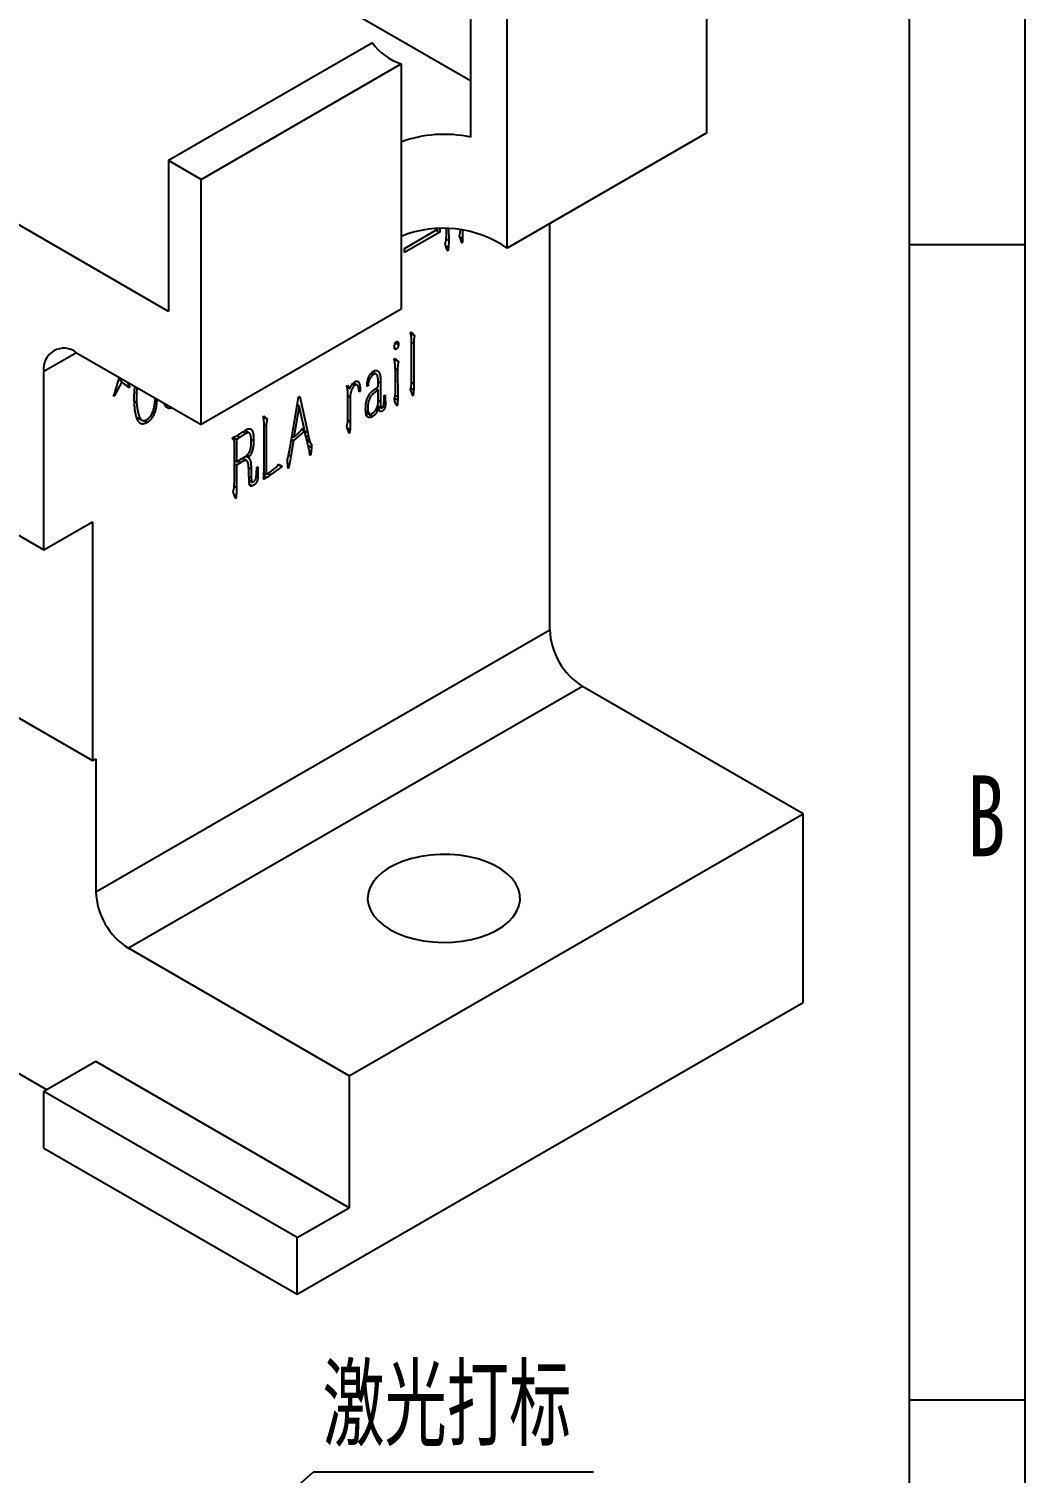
# Model space of a CAD drawing. Header units: millimetres. Extents: x 0 to 210, y 0 to 297.
# Drawn here: x 166.9 to 210, y 195.3 to 257.8 of the extents above; entities that cross this region are included whole.
import ezdxf

# ---------------------------------------------------------------- set-up
doc = ezdxf.new("R2010")
doc.units = ezdxf.units.MM
doc.layers.add('图框', color=7, linetype='Continuous')
doc.layers.add('根据设置的颜色创建', color=7, linetype='Continuous', lineweight=25)
doc.styles.add('SLDTEXTSTYLE0', font='TXT', dxfattribs={"width": 0.7, "bigfont": 'bigfont'})
doc.styles.add('SLDTEXTSTYLE5', font='TXT', dxfattribs={"width": 0.7})
doc.dimstyles.new('SLDDIMSTYLE6', dxfattribs={"dimtxt": 0.18, "dimasz": 4.08, "dimexe": 0, "dimexo": 0.0625, "dimgap": 0, "dimtad": 0, "dimtih": 1, "dimtoh": 1, "dimdec": 0, "dimrnd": 1e-09, "dimzin": 0, "dimdsep": 46, "dimtxsty": 'Standard', "dimsah": 1, "dimcen": 0.09, "dimadec": 0, "dimazin": 0, "dimtfac": 4.08, "dimtdec": 0, "dimtofl": 0, "dimtmove": 0, "dimatfit": 3, "dimfxl": 0, "dimfrac": 2, "dimtolj": 1, "dimtzin": 0, "dimarcsym": 0})

# ---------------------------------------------------------------- blocks, each defined once
blk = doc.blocks.new('SW_NOTE_0_3')
at = {"layer": '根据设置的颜色创建', "color": 0}
blk.add_line((12.12, 0), (0, 0), dxfattribs=at)
at = {"layer": '根据设置的颜色创建', "color": 0, "insert": (0.387, 4.622), "char_height": 3.5, "attachment_point": 1, "style": 'SLDTEXTSTYLE0'}
blk.add_mtext('激光打标', dxfattribs=at)

msp = doc.modelspace()

# ---------------------------------------------------------------- linework, layer by layer
at = {"color": 7, "linetype": 'Continuous', "lineweight": 25}
for p, q in [((185.999, 255.602), (154.877, 273.568)), ((172.937, 245.622), (139.703, 264.808)), ((196.236, 253.357), (196.236, 263.972)), ((185.999, 259.695), (185.999, 253.163)), ((187.585, 248.363), (187.585, 258.978)), ((181.759, 257.247), (172.937, 252.155)), ((174.351, 251.338), (183.002, 256.332)), ((183.002, 256.332), (183.002, 245.717)), ((196.236, 253.357), (187.585, 248.363)), ((172.937, 252.155), (172.937, 245.622)), ((174.351, 251.338), (172.937, 252.155)), ((174.351, 240.723), (174.351, 251.338)), ((189.432, 231.845), (189.432, 249.429)), ((183.148, 248.348), (184.612, 249.194)), ((184.678, 249.055), (183.148, 248.171)), ((184.524, 249.143), (184.678, 249.055)), ((184.678, 249.196), (184.678, 249.055)), ((184.965, 248.908), (184.965, 249.198)), ((185.059, 249.195), (185.061, 248.7)), ((185.536, 248.846), (185.663, 248.772)), ((185.602, 248.688), (185.552, 248.803)), ((185.661, 249.141), (185.663, 248.772)), ((183.148, 248.171), (183.148, 248.348)), ((184.933, 248.466), (185.047, 248.4)), ((184.979, 248.329), (184.936, 248.448)), ((184.954, 248.762), (185.061, 248.7)), ((184.993, 248.283), (184.979, 248.329)), ((185.002, 248.266), (185.022, 248.255)), ((185.061, 248.7), (185.047, 248.4)), ((148.104, 246.528), (167.547, 235.304)), ((183.002, 245.717), (174.351, 240.723)), ((183.411, 244.675), (183.439, 244.733)), ((183.425, 244.622), (183.411, 244.675)), ((183.415, 244.685), (183.588, 244.585)), ((183.439, 244.733), (183.588, 244.585)), ((168.961, 243.834), (174.351, 240.723)), ((182.726, 244.03), (182.794, 243.991)), ((182.758, 244.266), (182.89, 244.19)), ((183.457, 242.692), (183.457, 244.241)), ((183.549, 244.241), (183.549, 242.499)), ((182.702, 243.543), (182.73, 243.601)), ((182.716, 243.485), (182.702, 243.543)), ((182.71, 243.558), (182.89, 243.454)), ((182.73, 243.601), (182.89, 243.454)), ((182.75, 243.153), (182.851, 243.095)), ((167.547, 235.304), (167.547, 243.018)), ((170.914, 242.581), (170.608, 241.977)), ((170.786, 242.655), (170.914, 242.581)), ((170.812, 242.74), (170.883, 242.599)), ((171.231, 242.32), (170.914, 242.581)), ((171.146, 242.573), (171.263, 242.343)), ((181.102, 242.426), (180.936, 242.522)), ((181.116, 242.594), (181.155, 242.572)), ((181.7, 242.936), (181.793, 242.882)), ((181.922, 242.907), (181.769, 242.995)), ((182.017, 242.358), (182.017, 242.567)), ((182.117, 242.535), (182.109, 241.725)), ((182.755, 242.34), (182.755, 243.068)), ((182.851, 243.095), (182.855, 241.942)), ((170.608, 241.977), (170.565, 241.94)), ((170.581, 241.992), (170.608, 241.977)), ((171.063, 242.458), (171.263, 242.343)), ((171.263, 242.343), (171.231, 242.32)), ((171.479, 242.27), (171.493, 242.373)), ((178.199, 239.735), (178.565, 241.907)), ((178.565, 241.907), (178.615, 241.935)), ((178.615, 241.935), (178.96, 240.372)), ((180.657, 242.379), (180.685, 242.436)), ((180.671, 242.321), (180.657, 242.379)), ((180.66, 242.364), (180.792, 242.288)), ((180.685, 242.436), (180.792, 242.288)), ((180.7, 241.955), (180.7, 242.103)), ((180.7, 241.971), (180.799, 241.914)), ((180.703, 241.045), (180.7, 241.955)), ((180.799, 241.914), (180.799, 240.862)), ((180.893, 242.473), (180.992, 242.416)), ((181.157, 242.324), (181.23, 242.282)), ((181.178, 242.197), (181.23, 242.167)), ((181.23, 242.167), (181.187, 242.142)), ((181.23, 242.282), (181.23, 242.167)), ((181.572, 242.406), (181.525, 242.379)), ((181.53, 242.43), (181.572, 242.406)), ((181.576, 242.469), (181.572, 242.406)), ((181.902, 242.281), (182.017, 242.214)), ((181.953, 242.317), (182.017, 242.358)), ((182.017, 241.663), (182.017, 242.214)), ((182.263, 241.719), (182.266, 241.976)), ((182.265, 241.907), (182.316, 241.877)), ((182.266, 241.976), (182.312, 242.002)), ((182.855, 241.942), (182.855, 241.794)), ((183.475, 242.053), (183.432, 242.168)), ((183.489, 242.007), (183.475, 242.053)), ((183.5, 241.985), (183.51, 241.979)), ((183.549, 242.499), (183.546, 242.225)), ((171.46, 241.737), (171.561, 241.68)), ((172.365, 241.811), (172.369, 241.867)), ((178.59, 241.526), (178.359, 240.185)), ((178.509, 241.573), (178.59, 241.526)), ((178.818, 240.503), (178.59, 241.526)), ((181.479, 241.277), (181.635, 241.187)), ((181.956, 241.472), (182.031, 241.429)), ((181.981, 241.537), (182.15, 241.439)), ((181.999, 241.583), (182.017, 241.663)), ((182.017, 241.778), (182.109, 241.725)), ((182.049, 241.361), (182.031, 241.429)), ((182.258, 241.672), (182.323, 241.634)), ((182.316, 241.877), (182.323, 241.634)), ((182.78, 241.619), (182.737, 241.742)), ((182.809, 241.561), (182.83, 241.549)), ((171.556, 241.052), (171.795, 240.914)), ((171.637, 241.005), (171.586, 240.979)), ((171.884, 240.901), (172.027, 240.818)), ((177.039, 241.05), (177.063, 241.098)), ((177.046, 241.013), (177.039, 241.05)), ((177.045, 241.063), (177.22, 240.962)), ((177.063, 241.098), (177.22, 240.962)), ((177.167, 240.672), (177.167, 238.576)), ((180.697, 240.921), (180.799, 240.862)), ((180.799, 240.862), (180.792, 240.517)), ((181.483, 241.248), (181.775, 241.079)), ((175.767, 240.049), (175.731, 240.09)), ((175.738, 240.172), (175.887, 240.086)), ((175.774, 240.189), (175.848, 240.223)), ((175.848, 240.223), (175.923, 240.254)), ((175.887, 240.086), (175.884, 239.114)), ((176.037, 240.181), (175.887, 240.086)), ((175.915, 240.251), (176.037, 240.181)), ((175.923, 240.254), (176.062, 240.347)), ((176.167, 240.414), (176.297, 240.339)), ((176.437, 240.356), (176.248, 240.465)), ((177.074, 238.781), (177.074, 240.631)), ((178.341, 240.031), (178.227, 239.352)), ((178.257, 240.079), (178.341, 240.031)), ((178.282, 240.229), (178.359, 240.185)), ((178.825, 240.446), (178.341, 240.031)), ((178.633, 240.433), (178.722, 240.555)), ((178.697, 240.52), (178.825, 240.446)), ((178.722, 240.555), (178.818, 240.503)), ((179.035, 239.568), (178.825, 240.446)), ((178.868, 240.269), (179.003, 240.191)), ((178.908, 240.102), (179.046, 240.022)), ((178.921, 240.045), (179.071, 239.959)), ((178.96, 240.372), (179.003, 240.191)), ((179.046, 240.022), (179.071, 239.959)), ((180.675, 240.584), (180.792, 240.517)), ((180.724, 240.44), (180.679, 240.562)), ((180.739, 240.395), (180.724, 240.44)), ((180.745, 240.375), (180.764, 240.364)), ((175.792, 238.329), (175.792, 239.936)), ((176.342, 239.412), (176.446, 239.352)), ((178.973, 239.83), (179.121, 239.745)), ((179.028, 239.597), (179.106, 239.552)), ((179.06, 239.418), (179.035, 239.568)), ((179.045, 239.509), (179.099, 239.478)), ((179.106, 239.552), (179.099, 239.478)), ((179.121, 239.745), (179.106, 239.552)), ((175.792, 239.167), (175.884, 239.114)), ((175.792, 239.019), (175.887, 238.963)), ((175.884, 239.114), (176.237, 239.333)), ((176.062, 239.08), (175.887, 238.963)), ((175.887, 238.963), (175.887, 237.993)), ((175.942, 239.15), (176.062, 239.08)), ((176.315, 239.164), (176.133, 239.269)), ((176.277, 239.364), (176.393, 239.297)), ((176.446, 239.352), (176.393, 239.297)), ((176.406, 238.87), (176.511, 238.81)), ((176.511, 238.81), (176.521, 238.433)), ((176.745, 238.629), (176.763, 238.873)), ((176.763, 238.873), (176.81, 238.9)), ((176.81, 238.9), (176.81, 238.612)), ((177.067, 238.535), (177.074, 238.781)), ((177.689, 238.994), (177.843, 238.905)), ((178.102, 238.951), (178.085, 239.114)), ((178.091, 239.057), (178.174, 239.009)), ((178.096, 239.276), (178.113, 239.324)), ((178.105, 238.926), (178.152, 238.898)), ((178.174, 239.009), (178.152, 238.898)), ((178.227, 239.352), (178.174, 239.009)), ((176.418, 238.55), (176.414, 238.75)), ((176.422, 238.355), (176.418, 238.55)), ((176.427, 238.302), (176.545, 238.233)), ((176.44, 238.151), (176.571, 238.075)), ((177.057, 238.417), (177.113, 238.385)), ((177.07, 238.632), (177.167, 238.576)), ((177.195, 238.44), (177.113, 238.385)), ((177.345, 238.543), (177.195, 238.44)), ((177.222, 238.613), (177.345, 238.543)), ((175.806, 237.613), (175.763, 237.737)), ((175.781, 238.054), (175.887, 237.993)), ((150.062, 237.488), (169.648, 226.18)), ((167.547, 235.304), (169.648, 236.517)), ((169.648, 236.517), (169.648, 226.18)), ((169.792, 220.507), (189.432, 231.845)), ((190.846, 229.395), (171.206, 218.057)), ((200.392, 223.884), (190.846, 229.395)), ((169.648, 226.18), (169.792, 226.263)), ((169.792, 226.263), (169.792, 220.507)), ((180.752, 212.546), (200.392, 223.884)), ((200.392, 215.719), (200.392, 223.884)), ((167.67, 211.933), (149.498, 222.424)), ((180.752, 212.546), (171.206, 218.057)), ((178.507, 203.085), (200.392, 215.719)), ((169.792, 213.158), (167.547, 211.862)), ((180.752, 206.831), (169.792, 213.158)), ((180.752, 212.546), (180.752, 206.831)), ((178.507, 205.535), (167.547, 211.862)), ((167.547, 209.412), (167.547, 211.862)), ((167.547, 209.412), (178.507, 203.085)), ((178.507, 205.535), (180.752, 206.831)), ((178.507, 203.085), (178.507, 205.535))]:
    msp.add_line(p, q, dxfattribs=at)
at = {"color": 8, "linetype": 'Continuous', "lineweight": 25}
for p, q in [((168.961, 243.834), (167.547, 243.018)), ((183.454, 244.296), (183.549, 244.241)), ((182.015, 242.593), (182.117, 242.535)), ((183.451, 242.555), (183.549, 242.499)), ((181.535, 242.492), (181.576, 242.469)), ((182.747, 242.004), (182.855, 241.942)), ((183.42, 242.298), (183.546, 242.225)), ((181.473, 241.328), (181.586, 241.263)), ((182.72, 241.872), (182.855, 241.794)), ((177.072, 240.726), (177.167, 240.672)), ((176.513, 240.091), (176.621, 240.028)), ((178.699, 240.523), (178.96, 240.372)), ((178.132, 239.408), (178.227, 239.352)), ((176.419, 238.492), (176.521, 238.433)), ((176.747, 238.648), (176.81, 238.612)), ((177.066, 238.515), (177.195, 238.44)), ((175.826, 237.553), (175.848, 237.539))]:
    msp.add_line(p, q, dxfattribs=at)
at = {"color": 7, "linetype": 'Continuous', "lineweight": 25, "flags": 128}
msp.add_lwpolyline([(182.52, 218.874), (182.838, 218.712), (183.188, 218.576), (183.566, 218.467), (183.965, 218.386), (184.379, 218.335), (184.801, 218.316), (185.223, 218.328), (185.639, 218.37), (186.043, 218.444), (186.427, 218.546), (186.785, 218.676), (187.111, 218.831), (187.4, 219.009), (187.648, 219.207), (187.849, 219.422), (188.002, 219.649), (188.102, 219.887), (188.15, 220.129), (188.143, 220.373), (188.082, 220.615), (187.968, 220.85), (187.803, 221.075), (187.59, 221.285), (187.332, 221.479), (187.033, 221.651), (186.698, 221.8), (186.333, 221.924), (185.943, 222.019), (185.536, 222.085), (185.118, 222.12), (184.695, 222.124), (184.275, 222.096), (183.864, 222.038), (183.469, 221.95), (183.098, 221.834), (182.755, 221.691), (182.446, 221.524), (182.177, 221.336), (181.952, 221.129), (181.775, 220.907), (181.648, 220.674), (181.574, 220.434), (181.554, 220.19), (181.588, 219.947), (181.675, 219.708), (181.815, 219.478), (182.004, 219.259), (182.241, 219.057), (182.52, 218.874)], dxfattribs=at)
at = {"color": 7, "linetype": 'Continuous', "lineweight": 25}
for centre, radius, start, end in [((183.824, 258.75), 2.554, 216.03936, 251.21952), ((184.859, 247.932), 5.354, 77.70468, 110.2977), ((184.818, 244.328), 4.893, 55.56334, 111.79196), ((168.413, 243.15), 0.877, 51.32543, 188.68532), ((192.489, 231.977), 3.06, 182.4763, 237.5237), ((172.85, 220.639), 3.06, 182.4764, 237.5236)]:
    msp.add_arc(centre, radius, start, end, dxfattribs=at)
for points, knots in [([(184.936, 248.448), (184.933, 248.458), (184.926, 248.477), (184.918, 248.504), (184.914, 248.523), (184.912, 248.541), (184.918, 248.567), (184.927, 248.599), (184.938, 248.634), (184.945, 248.666), (184.95, 248.698), (184.952, 248.733), (184.955, 248.776), (184.958, 248.818), (184.962, 248.853), (184.963, 248.876), (184.964, 248.894), (184.965, 248.904), (184.965, 248.908)], [0, 0, 0, 0, 0.090067, 0.159495, 0.208807, 0.238345, 0.289262, 0.35781, 0.431559, 0.491627, 0.55299, 0.624173, 0.714011, 0.828171, 0.887384, 0.935688, 0.973224, 1, 1, 1, 1]), ([(185.552, 248.803), (185.548, 248.814), (185.541, 248.832), (185.531, 248.857), (185.526, 248.875), (185.524, 248.892), (185.529, 248.911), (185.537, 248.936), (185.546, 248.965), (185.555, 248.995), (185.562, 249.029), (185.564, 249.065), (185.566, 249.114), (185.566, 249.149), (185.566, 249.169)], [0, 0, 0, 0, 0.111694, 0.196876, 0.256229, 0.290875, 0.339872, 0.397238, 0.467784, 0.554099, 0.616639, 0.712405, 0.839039, 1, 1, 1, 1]), ([(185.663, 248.772), (185.662, 248.76), (185.662, 248.736), (185.661, 248.702), (185.659, 248.673), (185.655, 248.643), (185.651, 248.621), (185.64, 248.594), (185.631, 248.594), (185.626, 248.6), (185.621, 248.612), (185.614, 248.634), (185.608, 248.66), (185.604, 248.68), (185.602, 248.688)], [0, 0, 0, 0, 0.131048, 0.243437, 0.339674, 0.415582, 0.522164, 0.57805, 0.600451, 0.634563, 0.688639, 0.760357, 0.904123, 1, 1, 1, 1]), ([(185.022, 248.255), (185.02, 248.254), (185.016, 248.253), (185.009, 248.257), (185.001, 248.266), (184.996, 248.277), (184.993, 248.283)], [0, 0, 0, 0, 0.100191, 0.265159, 0.546368, 1, 1, 1, 1]), ([(185.047, 248.4), (185.046, 248.382), (185.046, 248.348), (185.041, 248.306), (185.036, 248.279), (185.033, 248.266), (185.028, 248.255), (185.024, 248.255), (185.022, 248.255)], [0, 0, 0, 0, 0.391739, 0.705917, 0.824622, 0.908451, 0.956599, 1, 1, 1, 1]), ([(183.457, 244.241), (183.456, 244.267), (183.456, 244.321), (183.452, 244.4), (183.446, 244.474), (183.439, 244.535), (183.433, 244.584), (183.427, 244.61), (183.425, 244.622)], [0, 0, 0, 0, 0.194321, 0.405664, 0.606727, 0.770342, 0.900868, 1, 1, 1, 1]), ([(183.588, 244.585), (183.584, 244.57), (183.577, 244.544), (183.57, 244.512), (183.566, 244.488), (183.563, 244.465), (183.56, 244.437), (183.554, 244.389), (183.55, 244.322), (183.55, 244.269), (183.549, 244.241)], [0, 0, 0, 0, 0.121741, 0.215112, 0.262722, 0.327195, 0.411973, 0.513657, 0.745969, 1, 1, 1, 1]), ([(182.716, 244.077), (182.717, 244.087), (182.718, 244.112), (182.721, 244.153), (182.729, 244.199), (182.742, 244.239), (182.757, 244.268), (182.772, 244.286), (182.79, 244.3), (182.81, 244.311), (182.831, 244.318), (182.849, 244.316), (182.863, 244.307), (182.877, 244.285), (182.888, 244.246), (182.89, 244.209), (182.89, 244.19)], [0, 0, 0, 0, 0.06777, 0.160259, 0.260352, 0.351112, 0.393251, 0.436228, 0.481869, 0.534653, 0.588806, 0.640325, 0.691039, 0.746758, 0.868316, 1, 1, 1, 1]), ([(182.794, 243.991), (182.788, 243.987), (182.776, 243.982), (182.76, 243.979), (182.746, 243.983), (182.731, 243.997), (182.718, 244.028), (182.717, 244.06), (182.716, 244.077)], [0, 0, 0, 0, 0.119936, 0.228723, 0.33563, 0.452085, 0.705606, 1, 1, 1, 1]), ([(182.89, 244.19), (182.887, 244.169), (182.882, 244.129), (182.867, 244.079), (182.851, 244.043), (182.834, 244.021), (182.815, 244.002), (182.802, 243.994), (182.794, 243.991)], [0, 0, 0, 0, 0.285688, 0.543985, 0.659912, 0.76571, 0.87683, 1, 1, 1, 1]), ([(182.755, 243.068), (182.755, 243.076), (182.755, 243.095), (182.753, 243.132), (182.749, 243.18), (182.746, 243.238), (182.742, 243.295), (182.739, 243.344), (182.735, 243.379), (182.732, 243.411), (182.725, 243.445), (182.719, 243.471), (182.716, 243.485)], [0, 0, 0, 0, 0.052292, 0.136306, 0.250781, 0.395541, 0.541772, 0.656354, 0.742184, 0.796273, 0.887199, 1, 1, 1, 1]), ([(182.89, 243.454), (182.886, 243.438), (182.878, 243.409), (182.871, 243.375), (182.868, 243.349), (182.864, 243.325), (182.861, 243.297), (182.856, 243.264), (182.852, 243.227), (182.85, 243.186), (182.85, 243.141), (182.851, 243.111), (182.851, 243.095)], [0, 0, 0, 0, 0.126153, 0.227225, 0.276126, 0.339691, 0.417277, 0.507453, 0.611493, 0.727469, 0.857485, 1, 1, 1, 1]), ([(170.565, 241.94), (170.614, 242.098), (170.698, 242.372), (170.783, 242.646), (170.819, 242.762)], [0, 0, 0, 0, 0.575057, 1, 1, 1, 1]), ([(180.792, 242.288), (180.8, 242.307), (180.814, 242.343), (180.837, 242.397), (180.867, 242.449), (180.898, 242.49), (180.928, 242.522), (180.955, 242.546), (180.987, 242.569), (181.022, 242.592), (181.06, 242.61), (181.096, 242.612), (181.129, 242.599), (181.146, 242.581), (181.155, 242.572)], [0, 0, 0, 0, 0.095544, 0.186159, 0.277069, 0.373452, 0.427442, 0.489814, 0.559922, 0.638816, 0.720419, 0.803915, 0.895267, 1, 1, 1, 1]), ([(181.155, 242.572), (181.161, 242.564), (181.173, 242.548), (181.188, 242.517), (181.201, 242.48), (181.211, 242.437), (181.219, 242.394), (181.225, 242.354), (181.229, 242.317), (181.23, 242.293), (181.23, 242.282)], [0, 0, 0, 0, 0.111437, 0.233776, 0.368908, 0.516722, 0.663035, 0.790866, 0.903616, 1, 1, 1, 1]), ([(181.525, 242.379), (181.527, 242.401), (181.529, 242.444), (181.534, 242.506), (181.542, 242.569), (181.557, 242.637), (181.579, 242.713), (181.605, 242.78), (181.629, 242.836), (181.653, 242.876), (181.679, 242.914), (181.718, 242.96), (181.771, 243.012), (181.814, 243.038), (181.836, 243.051)], [0, 0, 0, 0, 0.096151, 0.17999, 0.262024, 0.352515, 0.451274, 0.558982, 0.614924, 0.670171, 0.724685, 0.78109, 0.892273, 1, 1, 1, 1]), ([(181.793, 242.882), (181.782, 242.874), (181.76, 242.858), (181.73, 242.83), (181.703, 242.798), (181.678, 242.763), (181.656, 242.725), (181.636, 242.685), (181.618, 242.642), (181.604, 242.599), (181.591, 242.558), (181.583, 242.522), (181.577, 242.493), (181.576, 242.476), (181.576, 242.469)], [0, 0, 0, 0, 0.0926943, 0.1809213, 0.2654147, 0.3510351, 0.4355801, 0.5247893, 0.6169415, 0.7139762, 0.8066235, 0.8841097, 0.9496212, 1, 1, 1, 1]), ([(182.017, 242.567), (182.016, 242.601), (182.014, 242.665), (182.004, 242.739), (181.992, 242.792), (181.982, 242.826), (181.969, 242.853), (181.955, 242.877), (181.939, 242.894), (181.922, 242.908), (181.904, 242.915), (181.877, 242.917), (181.84, 242.91), (181.809, 242.891), (181.793, 242.882)], [0, 0, 0, 0, 0.17351, 0.339135, 0.416839, 0.489274, 0.554234, 0.614846, 0.670781, 0.722162, 0.769903, 0.816023, 0.905376, 1, 1, 1, 1]), ([(181.836, 243.051), (181.849, 243.056), (181.877, 243.067), (181.915, 243.071), (181.951, 243.067), (181.982, 243.053), (182.01, 243.034), (182.035, 243.009), (182.055, 242.978), (182.076, 242.93), (182.095, 242.863), (182.107, 242.789), (182.111, 242.723), (182.115, 242.667), (182.116, 242.603), (182.116, 242.558), (182.117, 242.535)], [0, 0, 0, 0, 0.058878, 0.116003, 0.17307, 0.231781, 0.290923, 0.349204, 0.407451, 0.466778, 0.585416, 0.703091, 0.76542, 0.835807, 0.914221, 1, 1, 1, 1]), ([(183.432, 242.168), (183.429, 242.179), (183.424, 242.199), (183.416, 242.224), (183.413, 242.242), (183.41, 242.258), (183.414, 242.28), (183.422, 242.309), (183.431, 242.343), (183.437, 242.377), (183.442, 242.412), (183.447, 242.453), (183.45, 242.504), (183.453, 242.564), (183.456, 242.629), (183.456, 242.671), (183.457, 242.692)], [0, 0, 0, 0, 0.077782, 0.136194, 0.176968, 0.199562, 0.236445, 0.291049, 0.353469, 0.411585, 0.472416, 0.543516, 0.634333, 0.75435, 0.88369, 1, 1, 1, 1]), ([(172.027, 240.818), (172.004, 240.804), (171.958, 240.775), (171.889, 240.754), (171.825, 240.745), (171.777, 240.75), (171.742, 240.762), (171.717, 240.778), (171.692, 240.798), (171.668, 240.824), (171.644, 240.854), (171.622, 240.891), (171.6, 240.933), (171.571, 240.997), (171.54, 241.091), (171.515, 241.195), (171.499, 241.288), (171.488, 241.367), (171.479, 241.45), (171.469, 241.568), (171.46, 241.717), (171.456, 241.896), (171.46, 242.079), (171.473, 242.206), (171.479, 242.27)], [0, 0, 0, 0, 0.037676, 0.076741, 0.115303, 0.151318, 0.169792, 0.189412, 0.210765, 0.234022, 0.259068, 0.286111, 0.31473, 0.345375, 0.411504, 0.48305, 0.521372, 0.562098, 0.605063, 0.650253, 0.740982, 0.826873, 0.911914, 1, 1, 1, 1]), ([(171.578, 242.324), (171.569, 242.244), (171.545, 242.019), (171.555, 241.813), (171.561, 241.68)], [0, 0, 0, 0, 0.356732, 1, 1, 1, 1]), ([(180.7, 242.103), (180.699, 242.124), (180.698, 242.167), (180.689, 242.225), (180.681, 242.277), (180.674, 242.308), (180.671, 242.321)], [0, 0, 0, 0, 0.267315, 0.549796, 0.808133, 1, 1, 1, 1]), ([(180.992, 242.416), (180.982, 242.408), (180.962, 242.392), (180.933, 242.36), (180.906, 242.323), (180.882, 242.28), (180.86, 242.234), (180.842, 242.186), (180.827, 242.135), (180.814, 242.069), (180.803, 241.994), (180.8, 241.939), (180.799, 241.914)], [0, 0, 0, 0, 0.07185, 0.144565, 0.220844, 0.303916, 0.390406, 0.479388, 0.570829, 0.668169, 0.849602, 1, 1, 1, 1]), ([(181.187, 242.142), (181.185, 242.176), (181.179, 242.239), (181.166, 242.313), (181.153, 242.363), (181.139, 242.393), (181.12, 242.415), (181.098, 242.43), (181.073, 242.437), (181.047, 242.44), (181.02, 242.431), (181.001, 242.421), (180.992, 242.416)], [0, 0, 0, 0, 0.213409, 0.405564, 0.493655, 0.576576, 0.654457, 0.730838, 0.803433, 0.870371, 0.934907, 1, 1, 1, 1]), ([(181.476, 241.594), (181.478, 241.609), (181.482, 241.641), (181.493, 241.692), (181.507, 241.747), (181.523, 241.804), (181.544, 241.864), (181.57, 241.924), (181.603, 241.982), (181.639, 242.038), (181.678, 242.09), (181.72, 242.137), (181.762, 242.18), (181.806, 242.214), (181.848, 242.244), (181.886, 242.272), (181.921, 242.296), (181.942, 242.31), (181.953, 242.317)], [0, 0, 0, 0, 0.054272, 0.113523, 0.17561, 0.242927, 0.311372, 0.379128, 0.446936, 0.516609, 0.586505, 0.653569, 0.719083, 0.78457, 0.847754, 0.904607, 0.955062, 1, 1, 1, 1]), ([(182.017, 242.214), (181.999, 242.204), (181.962, 242.182), (181.915, 242.154), (181.875, 242.128), (181.842, 242.102), (181.806, 242.071), (181.767, 242.035), (181.73, 241.997), (181.695, 241.956), (181.666, 241.912), (181.642, 241.867), (181.622, 241.821), (181.605, 241.773), (181.591, 241.724), (181.58, 241.673), (181.572, 241.621), (181.565, 241.566), (181.561, 241.509), (181.559, 241.451), (181.56, 241.394), (181.564, 241.343), (181.573, 241.3), (181.582, 241.275), (181.586, 241.263)], [0, 0, 0, 0, 0.0591193, 0.1199821, 0.1527775, 0.1894832, 0.2301363, 0.275161, 0.3202442, 0.3616082, 0.4020338, 0.4406421, 0.4799606, 0.5194964, 0.5609559, 0.6040019, 0.6491398, 0.6979253, 0.7497842, 0.804931, 0.859468, 0.9102388, 0.9566186, 1, 1, 1, 1]), ([(182.312, 242.002), (182.313, 241.989), (182.314, 241.965), (182.315, 241.931), (182.316, 241.902), (182.316, 241.885), (182.316, 241.877)], [0, 0, 0, 0, 0.3158966, 0.5886026, 0.8183078, 1, 1, 1, 1]), ([(182.713, 241.839), (182.713, 241.844), (182.715, 241.859), (182.724, 241.886), (182.733, 241.92), (182.741, 241.957), (182.748, 241.997), (182.752, 242.04), (182.754, 242.081), (182.755, 242.11), (182.755, 242.13), (182.755, 242.145), (182.755, 242.165), (182.755, 242.19), (182.755, 242.22), (182.755, 242.256), (182.755, 242.296), (182.755, 242.325), (182.755, 242.34)], [0, 0, 0, 0, 0.029663, 0.084682, 0.15284, 0.218626, 0.293268, 0.382211, 0.470653, 0.540012, 0.560176, 0.591682, 0.63327, 0.68494, 0.747952, 0.821046, 0.905482, 1, 1, 1, 1]), ([(183.51, 241.979), (183.509, 241.979), (183.504, 241.981), (183.498, 241.989), (183.491, 241.996), (183.489, 242.004), (183.489, 242.007)], [0, 0, 0, 0, 0.142186, 0.45395, 0.79433, 1, 1, 1, 1]), ([(183.546, 242.225), (183.546, 242.207), (183.545, 242.173), (183.542, 242.124), (183.539, 242.08), (183.533, 242.043), (183.525, 242.013), (183.521, 241.995), (183.516, 241.978), (183.512, 241.979), (183.51, 241.979)], [0, 0, 0, 0, 0.22788, 0.427955, 0.603223, 0.749826, 0.864818, 0.938521, 0.980505, 1, 1, 1, 1]), ([(171.561, 241.68), (171.563, 241.644), (171.569, 241.57), (171.579, 241.478), (171.59, 241.402), (171.601, 241.34), (171.615, 241.275), (171.631, 241.207), (171.648, 241.144), (171.665, 241.089), (171.681, 241.045), (171.703, 241.003), (171.734, 240.964), (171.774, 240.925), (171.819, 240.9), (171.867, 240.888), (171.92, 240.897), (171.958, 240.916), (171.977, 240.926)], [0, 0, 0, 0, 0.09472, 0.193819, 0.24646, 0.304558, 0.367659, 0.435798, 0.501846, 0.558299, 0.605562, 0.643201, 0.709306, 0.774774, 0.836788, 0.891513, 0.94409, 1, 1, 1, 1]), ([(171.977, 240.926), (171.995, 240.936), (172.032, 240.956), (172.086, 241.004), (172.139, 241.06), (172.189, 241.126), (172.233, 241.202), (172.27, 241.286), (172.299, 241.377), (172.32, 241.474), (172.336, 241.575), (172.347, 241.66), (172.354, 241.723), (172.359, 241.762), (172.362, 241.79), (172.364, 241.805), (172.365, 241.811)], [0, 0, 0, 0, 0.069607, 0.141747, 0.216626, 0.291923, 0.370544, 0.454368, 0.545316, 0.64417, 0.750125, 0.860023, 0.91038, 0.951091, 0.980707, 1, 1, 1, 1]), ([(172.432, 241.831), (172.431, 241.805), (172.427, 241.675), (172.41, 241.484), (172.345, 241.253), (172.271, 241.08), (172.16, 240.921), (172.071, 240.852), (172.027, 240.818)], [0, 0, 0, 0, 0.076208, 0.384543, 0.538855, 0.692824, 0.846486, 1, 1, 1, 1]), ([(173.089, 241.451), (173.075, 241.444), (173.028, 241.42), (172.923, 241.423), (172.813, 241.49), (172.775, 241.597), (172.758, 241.642)], [0, 0, 0, 0, 0.084231, 0.289103, 0.697296, 1, 1, 1, 1]), ([(181.775, 241.079), (181.764, 241.072), (181.742, 241.058), (181.708, 241.043), (181.676, 241.032), (181.644, 241.028), (181.615, 241.029), (181.588, 241.037), (181.563, 241.05), (181.536, 241.075), (181.507, 241.118), (181.488, 241.173), (181.478, 241.225), (181.473, 241.271), (181.469, 241.322), (181.468, 241.38), (181.469, 241.438), (181.471, 241.493), (181.472, 241.545), (181.475, 241.578), (181.476, 241.594)], [0, 0, 0, 0, 0.043197, 0.086568, 0.129459, 0.173496, 0.217035, 0.260621, 0.303277, 0.347696, 0.437891, 0.53065, 0.581053, 0.636306, 0.696804, 0.763295, 0.83046, 0.892173, 0.948437, 1, 1, 1, 1]), ([(181.739, 241.203), (181.754, 241.212), (181.787, 241.231), (181.83, 241.264), (181.866, 241.299), (181.892, 241.334), (181.918, 241.375), (181.941, 241.42), (181.962, 241.466), (181.979, 241.509), (181.992, 241.548), (181.997, 241.572), (181.999, 241.583)], [0, 0, 0, 0, 0.128385, 0.276834, 0.358511, 0.445303, 0.539399, 0.642933, 0.747721, 0.840325, 0.924818, 1, 1, 1, 1]), ([(182.031, 241.429), (182.015, 241.396), (181.984, 241.332), (181.942, 241.253), (181.902, 241.192), (181.865, 241.151), (181.822, 241.112), (181.791, 241.091), (181.775, 241.079)], [0, 0, 0, 0, 0.239126, 0.472137, 0.588265, 0.712982, 0.848714, 1, 1, 1, 1]), ([(182.323, 241.634), (182.322, 241.61), (182.322, 241.566), (182.315, 241.509), (182.306, 241.468), (182.295, 241.438), (182.28, 241.408), (182.263, 241.379), (182.243, 241.352), (182.221, 241.33), (182.197, 241.311), (182.165, 241.294), (182.129, 241.283), (182.096, 241.285), (182.076, 241.298), (182.064, 241.313), (182.055, 241.335), (182.051, 241.352), (182.049, 241.361)], [0, 0, 0, 0, 0.1278215, 0.2351183, 0.282701, 0.3296891, 0.3775294, 0.4273253, 0.4759669, 0.5235987, 0.5719989, 0.6217947, 0.7176039, 0.8039207, 0.8468034, 0.8930376, 0.9440878, 1, 1, 1, 1]), ([(182.109, 241.725), (182.109, 241.695), (182.11, 241.637), (182.114, 241.568), (182.12, 241.52), (182.125, 241.491), (182.131, 241.468), (182.138, 241.45), (182.148, 241.439), (182.16, 241.435), (182.175, 241.438), (182.186, 241.444), (182.191, 241.448)], [0, 0, 0, 0, 0.245899, 0.474194, 0.577342, 0.664714, 0.739965, 0.802163, 0.85434, 0.900215, 0.947175, 1, 1, 1, 1]), ([(182.191, 241.448), (182.198, 241.453), (182.212, 241.463), (182.226, 241.488), (182.235, 241.511), (182.241, 241.534), (182.246, 241.563), (182.252, 241.606), (182.258, 241.659), (182.261, 241.7), (182.263, 241.719)], [0, 0, 0, 0, 0.088727, 0.184346, 0.245906, 0.327724, 0.426058, 0.546729, 0.791565, 1, 1, 1, 1]), ([(182.737, 241.742), (182.734, 241.75), (182.729, 241.765), (182.721, 241.783), (182.717, 241.797), (182.711, 241.807), (182.71, 241.821), (182.712, 241.832), (182.713, 241.839)], [0, 0, 0, 0, 0.273716, 0.481148, 0.630379, 0.71509, 0.841912, 1, 1, 1, 1]), ([(182.83, 241.549), (182.828, 241.548), (182.823, 241.546), (182.816, 241.55), (182.809, 241.562), (182.799, 241.577), (182.789, 241.597), (182.783, 241.612), (182.78, 241.619)], [0, 0, 0, 0, 0.068925, 0.145726, 0.277741, 0.506574, 0.76781, 1, 1, 1, 1]), ([(182.855, 241.794), (182.855, 241.763), (182.855, 241.707), (182.849, 241.639), (182.845, 241.594), (182.84, 241.572), (182.838, 241.556), (182.832, 241.551), (182.83, 241.549)], [0, 0, 0, 0, 0.3837397, 0.7068476, 0.8317508, 0.9191842, 0.9722673, 1, 1, 1, 1]), ([(177.074, 240.631), (177.074, 240.654), (177.074, 240.695), (177.073, 240.75), (177.073, 240.79), (177.072, 240.825), (177.07, 240.863), (177.067, 240.909), (177.06, 240.961), (177.051, 240.995), (177.046, 241.013)], [0, 0, 0, 0, 0.17154, 0.308174, 0.408377, 0.475241, 0.580162, 0.697407, 0.833948, 1, 1, 1, 1]), ([(177.22, 240.962), (177.216, 240.95), (177.207, 240.925), (177.192, 240.887), (177.18, 240.843), (177.173, 240.792), (177.167, 240.733), (177.167, 240.693), (177.167, 240.672)], [0, 0, 0, 0, 0.122735, 0.242426, 0.379002, 0.558023, 0.768323, 1, 1, 1, 1]), ([(180.679, 240.562), (180.675, 240.572), (180.668, 240.59), (180.661, 240.615), (180.656, 240.633), (180.654, 240.651), (180.659, 240.674), (180.666, 240.704), (180.675, 240.74), (180.684, 240.778), (180.692, 240.815), (180.694, 240.844), (180.696, 240.868), (180.696, 240.891), (180.698, 240.921), (180.699, 240.954), (180.701, 240.987), (180.702, 241.013), (180.703, 241.032), (180.703, 241.041), (180.703, 241.045)], [0, 0, 0, 0, 0.081948, 0.14546, 0.189828, 0.217888, 0.263227, 0.32067, 0.388956, 0.464512, 0.539067, 0.600514, 0.634904, 0.681972, 0.743062, 0.815566, 0.886802, 0.941481, 0.978406, 1, 1, 1, 1]), ([(181.586, 241.263), (181.59, 241.252), (181.598, 241.231), (181.613, 241.207), (181.629, 241.189), (181.647, 241.18), (181.668, 241.178), (181.69, 241.182), (181.714, 241.189), (181.73, 241.198), (181.739, 241.203)], [0, 0, 0, 0, 0.169302, 0.317175, 0.446043, 0.557897, 0.662544, 0.770963, 0.880657, 1, 1, 1, 1]), ([(175.731, 240.09), (175.727, 240.095), (175.721, 240.105), (175.713, 240.119), (175.711, 240.133), (175.71, 240.145), (175.718, 240.159), (175.732, 240.169), (175.751, 240.18), (175.765, 240.185), (175.774, 240.189)], [0, 0, 0, 0, 0.172571, 0.310496, 0.415103, 0.489071, 0.555863, 0.657366, 0.800972, 1, 1, 1, 1]), ([(175.792, 239.936), (175.791, 239.948), (175.791, 239.972), (175.786, 240.002), (175.779, 240.029), (175.771, 240.042), (175.767, 240.049)], [0, 0, 0, 0, 0.281989, 0.539311, 0.779049, 1, 1, 1, 1]), ([(176.297, 240.339), (176.293, 240.336), (176.283, 240.33), (176.264, 240.319), (176.24, 240.304), (176.211, 240.287), (176.175, 240.265), (176.134, 240.24), (176.088, 240.211), (176.055, 240.191), (176.037, 240.181)], [0, 0, 0, 0, 0.048663, 0.119659, 0.210925, 0.326518, 0.46243, 0.61861, 0.799172, 1, 1, 1, 1]), ([(176.062, 240.347), (176.089, 240.364), (176.14, 240.397), (176.208, 240.441), (176.263, 240.476), (176.307, 240.505), (176.344, 240.526), (176.378, 240.539), (176.411, 240.546), (176.443, 240.547), (176.474, 240.542), (176.501, 240.531), (176.526, 240.515), (176.547, 240.493), (176.566, 240.464), (176.581, 240.424), (176.594, 240.377), (176.604, 240.321), (176.612, 240.257), (176.617, 240.187), (176.62, 240.11), (176.621, 240.056), (176.621, 240.028)], [0, 0, 0, 0, 0.084017, 0.153988, 0.210514, 0.252491, 0.287431, 0.322333, 0.357858, 0.39416, 0.431136, 0.467402, 0.503524, 0.540511, 0.580189, 0.624412, 0.674615, 0.730379, 0.791113, 0.856414, 0.925822, 1, 1, 1, 1]), ([(176.237, 239.333), (176.251, 239.343), (176.277, 239.36), (176.315, 239.388), (176.348, 239.417), (176.385, 239.455), (176.423, 239.504), (176.453, 239.557), (176.472, 239.601), (176.483, 239.638), (176.494, 239.679), (176.502, 239.724), (176.51, 239.776), (176.515, 239.837), (176.518, 239.908), (176.519, 239.986), (176.52, 240.065), (176.515, 240.136), (176.509, 240.197), (176.5, 240.232), (176.497, 240.248)], [0, 0, 0, 0, 0.051003, 0.096681, 0.137389, 0.173633, 0.238732, 0.298079, 0.328944, 0.363092, 0.400897, 0.442838, 0.492594, 0.553324, 0.625937, 0.709879, 0.795708, 0.872169, 0.940144, 1, 1, 1, 1]), ([(176.497, 240.248), (176.492, 240.263), (176.485, 240.291), (176.467, 240.324), (176.449, 240.349), (176.426, 240.362), (176.399, 240.367), (176.369, 240.365), (176.335, 240.355), (176.31, 240.344), (176.297, 240.339)], [0, 0, 0, 0, 0.159413, 0.298949, 0.42117, 0.528852, 0.633437, 0.744618, 0.866421, 1, 1, 1, 1]), ([(176.621, 240.028), (176.621, 240.001), (176.62, 239.951), (176.618, 239.879), (176.612, 239.817), (176.602, 239.749), (176.584, 239.671), (176.56, 239.586), (176.533, 239.508), (176.508, 239.449), (176.487, 239.41), (176.474, 239.385), (176.46, 239.366), (176.451, 239.356), (176.446, 239.352)], [0, 0, 0, 0, 0.126786, 0.237381, 0.330182, 0.407408, 0.538406, 0.661283, 0.771239, 0.867398, 0.908962, 0.944275, 0.974645, 1, 1, 1, 1]), ([(178.359, 240.185), (178.379, 240.2), (178.413, 240.226), (178.462, 240.266), (178.507, 240.307), (178.548, 240.343), (178.582, 240.376), (178.604, 240.397), (178.62, 240.416), (178.629, 240.428), (178.633, 240.433)], [0, 0, 0, 0, 0.212715, 0.367233, 0.517684, 0.709321, 0.808266, 0.88862, 0.952005, 1, 1, 1, 1]), ([(179.003, 240.191), (179.007, 240.17), (179.015, 240.133), (179.027, 240.084), (179.036, 240.049), (179.043, 240.03), (179.046, 240.022)], [0, 0, 0, 0, 0.356475, 0.639464, 0.855118, 1, 1, 1, 1]), ([(180.764, 240.364), (180.762, 240.364), (180.758, 240.363), (180.751, 240.363), (180.744, 240.376), (180.741, 240.388), (180.739, 240.395)], [0, 0, 0, 0, 0.100758, 0.248307, 0.519709, 1, 1, 1, 1]), ([(180.792, 240.517), (180.791, 240.497), (180.788, 240.461), (180.783, 240.418), (180.778, 240.39), (180.775, 240.377), (180.77, 240.366), (180.766, 240.365), (180.764, 240.364)], [0, 0, 0, 0, 0.387346, 0.706319, 0.825969, 0.911434, 0.958337, 1, 1, 1, 1]), ([(178.113, 239.324), (178.117, 239.336), (178.126, 239.364), (178.138, 239.413), (178.15, 239.476), (178.163, 239.547), (178.175, 239.616), (178.185, 239.672), (178.192, 239.709), (178.197, 239.728), (178.199, 239.735)], [0, 0, 0, 0, 0.084962, 0.202907, 0.355522, 0.541975, 0.724903, 0.8614, 0.953847, 1, 1, 1, 1]), ([(179.099, 239.478), (179.099, 239.469), (179.098, 239.455), (179.095, 239.435), (179.093, 239.421), (179.089, 239.409), (179.081, 239.399), (179.071, 239.397), (179.064, 239.404), (179.061, 239.413), (179.06, 239.418)], [0, 0, 0, 0, 0.207898, 0.369549, 0.484284, 0.558123, 0.641316, 0.728974, 0.841973, 1, 1, 1, 1]), ([(179.071, 239.959), (179.073, 239.949), (179.079, 239.931), (179.088, 239.909), (179.096, 239.892), (179.107, 239.881), (179.119, 239.874), (179.126, 239.865), (179.127, 239.852), (179.126, 239.839), (179.125, 239.823), (179.124, 239.804), (179.122, 239.776), (179.121, 239.756), (179.121, 239.745)], [0, 0, 0, 0, 0.13709, 0.249773, 0.338818, 0.407712, 0.502488, 0.555957, 0.593728, 0.650142, 0.694895, 0.770001, 0.870972, 1, 1, 1, 1]), ([(176.414, 238.75), (176.413, 238.775), (176.41, 238.83), (176.404, 238.911), (176.397, 238.989), (176.385, 239.055), (176.366, 239.105), (176.342, 239.143), (176.312, 239.169), (176.275, 239.177), (176.231, 239.168), (176.181, 239.148), (176.124, 239.119), (176.083, 239.094), (176.062, 239.08)], [0, 0, 0, 0, 0.098915, 0.210169, 0.318693, 0.407911, 0.485256, 0.559686, 0.628142, 0.689863, 0.753516, 0.825931, 0.908078, 1, 1, 1, 1]), ([(176.393, 239.297), (176.404, 239.285), (176.423, 239.264), (176.45, 239.234), (176.472, 239.197), (176.486, 239.145), (176.496, 239.078), (176.504, 238.998), (176.51, 238.908), (176.511, 238.843), (176.511, 238.81)], [0, 0, 0, 0, 0.110154, 0.199774, 0.286942, 0.392173, 0.518123, 0.666031, 0.829034, 1, 1, 1, 1]), ([(177.167, 238.576), (177.181, 238.584), (177.208, 238.599), (177.244, 238.622), (177.272, 238.638), (177.295, 238.653), (177.319, 238.671), (177.351, 238.694), (177.393, 238.724), (177.442, 238.761), (177.492, 238.798), (177.536, 238.831), (177.57, 238.858), (177.602, 238.883), (177.633, 238.913), (177.66, 238.952), (177.678, 238.986), (177.692, 239), (177.697, 239.005)], [0, 0, 0, 0, 0.07948, 0.145582, 0.195386, 0.231888, 0.27049, 0.329403, 0.405657, 0.50235, 0.600128, 0.680577, 0.742761, 0.787646, 0.857024, 0.92081, 0.971706, 1, 1, 1, 1]), ([(177.843, 238.905), (177.841, 238.9), (177.838, 238.89), (177.828, 238.877), (177.815, 238.865), (177.791, 238.852), (177.757, 238.833), (177.714, 238.8), (177.667, 238.766), (177.63, 238.738), (177.601, 238.717), (177.581, 238.703), (177.555, 238.684), (177.523, 238.663), (177.486, 238.638), (177.444, 238.61), (177.396, 238.577), (177.362, 238.554), (177.345, 238.543)], [0, 0, 0, 0, 0.021335, 0.042896, 0.069796, 0.102968, 0.180679, 0.268329, 0.362549, 0.459995, 0.490328, 0.530949, 0.581983, 0.644367, 0.717163, 0.80037, 0.895022, 1, 1, 1, 1]), ([(177.697, 239.005), (177.699, 239.004), (177.706, 239.002), (177.719, 238.997), (177.741, 238.988), (177.768, 238.974), (177.796, 238.96), (177.818, 238.949), (177.833, 238.942), (177.839, 238.928), (177.842, 238.916), (177.843, 238.908), (177.843, 238.905)], [0, 0, 0, 0, 0.039039, 0.113402, 0.238361, 0.426989, 0.618982, 0.745316, 0.832902, 0.903231, 0.959256, 1, 1, 1, 1]), ([(178.085, 239.114), (178.084, 239.127), (178.082, 239.151), (178.08, 239.184), (178.08, 239.208), (178.081, 239.229), (178.086, 239.251), (178.092, 239.268), (178.096, 239.276)], [0, 0, 0, 0, 0.2672628, 0.4767988, 0.6289625, 0.7205771, 0.8553945, 1, 1, 1, 1]), ([(178.152, 238.898), (178.15, 238.89), (178.146, 238.876), (178.139, 238.858), (178.132, 238.847), (178.123, 238.84), (178.116, 238.845), (178.112, 238.854), (178.111, 238.869), (178.108, 238.889), (178.106, 238.918), (178.104, 238.939), (178.102, 238.951)], [0, 0, 0, 0, 0.1226578, 0.2068509, 0.2595953, 0.3064162, 0.3560072, 0.4322225, 0.5029866, 0.6209268, 0.7852323, 1, 1, 1, 1]), ([(175.763, 237.737), (175.759, 237.748), (175.752, 237.767), (175.743, 237.792), (175.738, 237.81), (175.735, 237.825), (175.741, 237.845), (175.75, 237.873), (175.76, 237.91), (175.769, 237.951), (175.776, 237.993), (175.781, 238.028), (175.783, 238.059), (175.785, 238.093), (175.786, 238.139), (175.788, 238.192), (175.789, 238.244), (175.79, 238.285), (175.792, 238.312), (175.792, 238.325), (175.792, 238.329)], [0, 0, 0, 0, 0.072331, 0.126985, 0.163383, 0.182125, 0.211268, 0.252986, 0.309309, 0.378111, 0.448156, 0.505832, 0.542186, 0.599255, 0.6759, 0.772194, 0.86642, 0.935789, 0.980337, 1, 1, 1, 1]), ([(176.571, 238.075), (176.562, 238.071), (176.546, 238.063), (176.524, 238.059), (176.504, 238.058), (176.486, 238.063), (176.472, 238.074), (176.46, 238.092), (176.449, 238.115), (176.44, 238.144), (176.433, 238.181), (176.428, 238.23), (176.424, 238.288), (176.422, 238.332), (176.422, 238.355)], [0, 0, 0, 0, 0.06546, 0.124955, 0.180634, 0.234762, 0.290392, 0.351661, 0.420781, 0.498682, 0.591305, 0.705777, 0.84153, 1, 1, 1, 1]), ([(176.521, 238.433), (176.522, 238.412), (176.522, 238.371), (176.523, 238.314), (176.529, 238.269), (176.536, 238.239), (176.551, 238.23), (176.569, 238.232), (176.593, 238.241), (176.611, 238.251), (176.621, 238.256)], [0, 0, 0, 0, 0.206357, 0.399081, 0.559703, 0.678399, 0.731197, 0.798034, 0.887843, 1, 1, 1, 1]), ([(176.81, 238.612), (176.81, 238.585), (176.809, 238.534), (176.807, 238.464), (176.803, 238.406), (176.797, 238.359), (176.788, 238.318), (176.776, 238.281), (176.761, 238.247), (176.742, 238.216), (176.722, 238.187), (176.7, 238.162), (176.677, 238.14), (176.646, 238.117), (176.61, 238.095), (176.583, 238.082), (176.571, 238.075)], [0, 0, 0, 0, 0.139685, 0.257582, 0.352798, 0.426824, 0.486528, 0.542948, 0.594697, 0.645557, 0.694145, 0.741694, 0.789821, 0.838319, 0.928013, 1, 1, 1, 1]), ([(176.621, 238.256), (176.631, 238.262), (176.65, 238.272), (176.677, 238.298), (176.7, 238.334), (176.715, 238.379), (176.727, 238.43), (176.733, 238.487), (176.74, 238.554), (176.743, 238.602), (176.745, 238.629)], [0, 0, 0, 0, 0.092737, 0.173501, 0.259962, 0.364085, 0.490142, 0.630276, 0.797345, 1, 1, 1, 1]), ([(177.113, 238.385), (177.104, 238.376), (177.091, 238.363), (177.07, 238.355), (177.061, 238.363), (177.054, 238.374), (177.055, 238.398), (177.059, 238.433), (177.064, 238.48), (177.066, 238.515), (177.067, 238.535)], [0, 0, 0, 0, 0.132284, 0.214401, 0.280277, 0.340377, 0.428381, 0.568769, 0.761386, 1, 1, 1, 1]), ([(175.848, 237.539), (175.847, 237.539), (175.843, 237.538), (175.835, 237.539), (175.827, 237.55), (175.817, 237.567), (175.808, 237.589), (175.807, 237.606), (175.806, 237.613)], [0, 0, 0, 0, 0.050206, 0.123727, 0.263445, 0.516697, 0.791177, 1, 1, 1, 1]), ([(175.887, 237.993), (175.886, 237.96), (175.883, 237.901), (175.879, 237.82), (175.876, 237.758), (175.873, 237.701), (175.87, 237.646), (175.865, 237.598), (175.859, 237.566), (175.857, 237.552), (175.853, 237.541), (175.85, 237.54), (175.848, 237.539)], [0, 0, 0, 0, 0.21787, 0.396935, 0.534344, 0.632866, 0.775996, 0.896297, 0.943034, 0.973292, 0.990204, 1, 1, 1, 1])]:
    msp.add_open_spline(points, degree=3, knots=knots, dxfattribs=at)
at = {"layer": '图框'}
for p, q in [((210, 0), (210, 297)), ((210, 248.5), (205, 248.5)), ((210, 198.5), (205, 198.5))]:
    msp.add_line(p, q, dxfattribs=at)
at = {"layer": '图框', "lineweight": 25}
msp.add_line((205, 4.973), (205, 292), dxfattribs=at)

# ---------------------------------------------------------------- block references
at = {"layer": '根据设置的颜色创建'}
msp.add_blockref('SW_NOTE_0_3', (179.202, 195.389), dxfattribs=at)

# ---------------------------------------------------------------- texts
at = {"layer": '图框', "insert": (208.32, 225.541), "char_height": 3.5, "attachment_point": 2, "style": 'SLDTEXTSTYLE5'}
msp.add_mtext('B', dxfattribs=at)

# ---------------------------------------------------------------- leaders
at = {"layer": '根据设置的颜色创建'}
msp.add_leader([(154.408, 173.431), (179.202, 195.389)], dimstyle='SLDDIMSTYLE6', dxfattribs=at)

doc.saveas('drawing.dxf')
